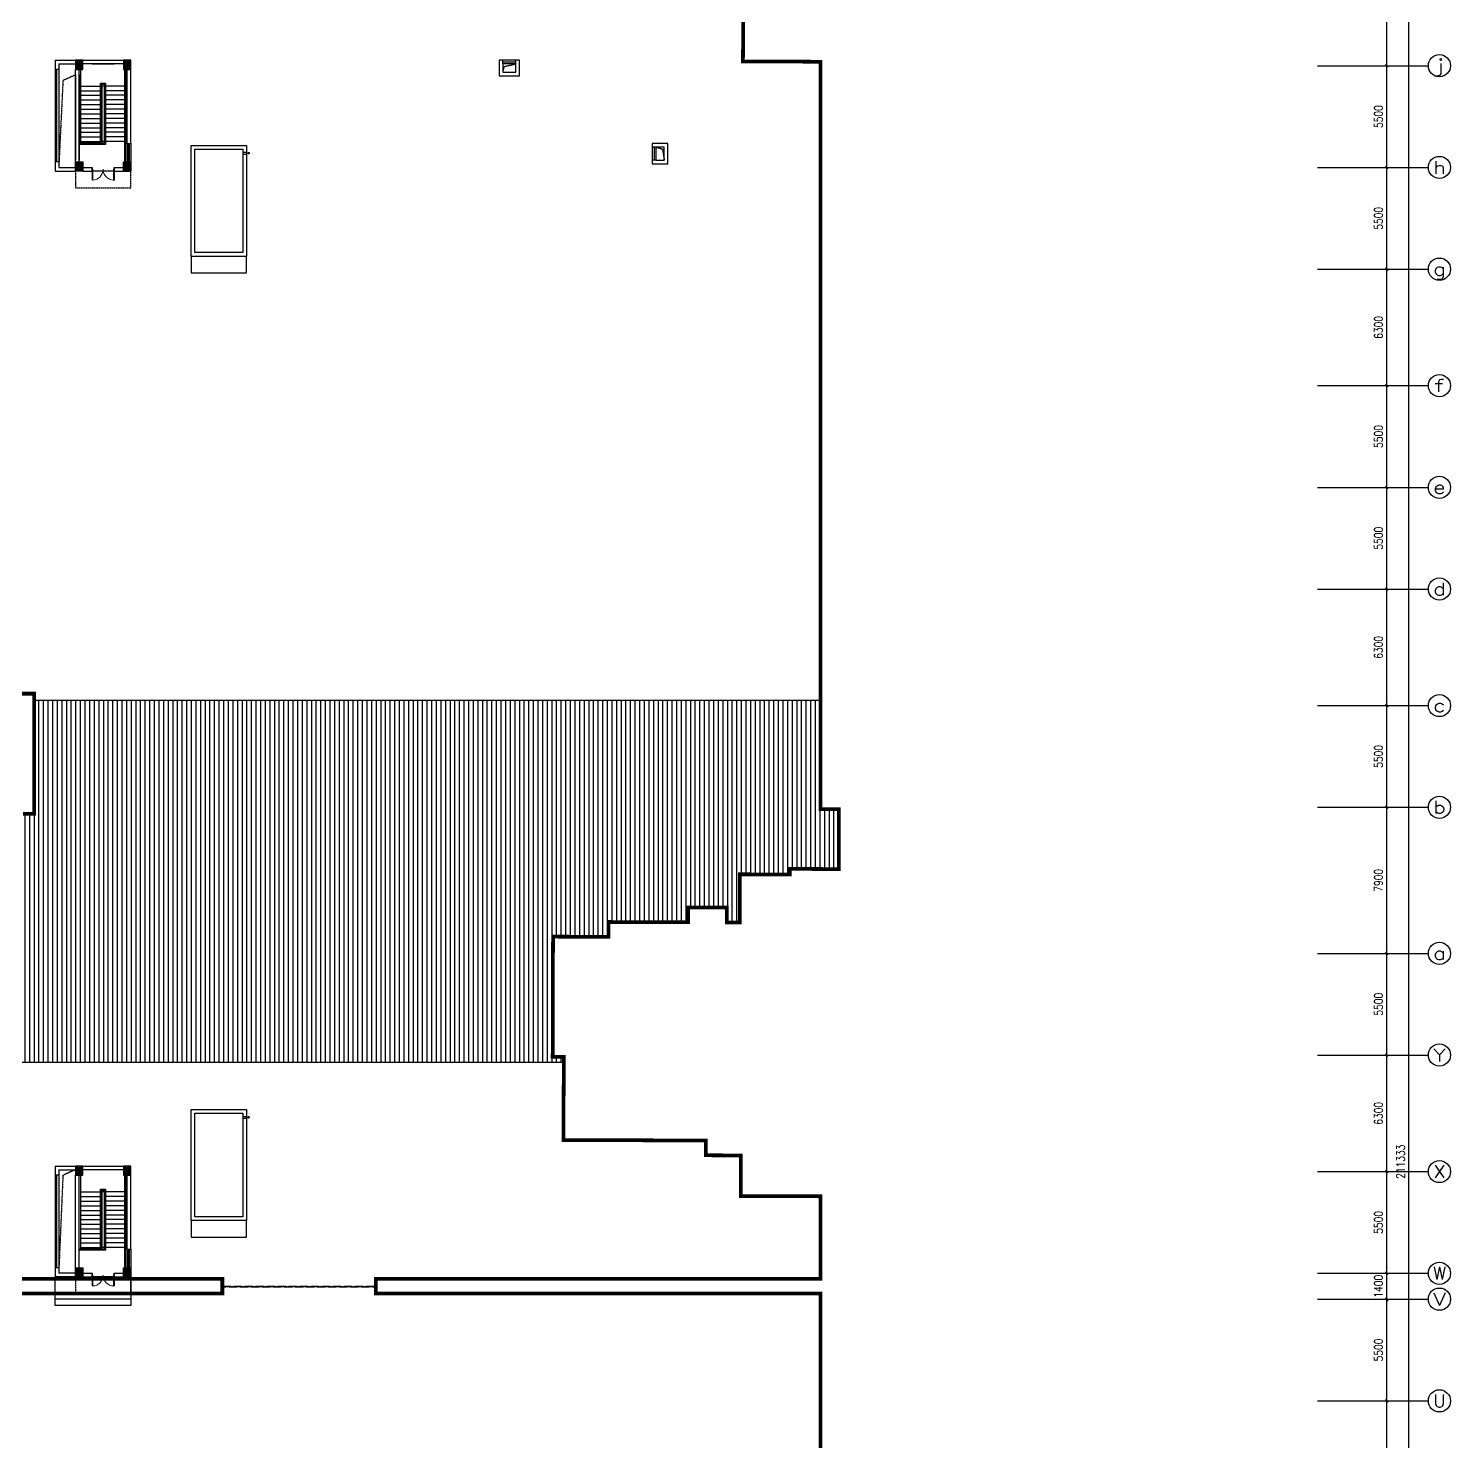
# Model space of a CAD drawing. Extents: x -1348811 to 123514, y -640545 to 749356.
# Drawn here: x -819319 to -742401, y -137059 to -60644 of the extents above; entities that cross this region are included whole.
import ezdxf
from ezdxf.enums import TextEntityAlignment as Align

# ---------------------------------------------------------------- set-up
doc = ezdxf.new("R2010")
doc.units = 0
doc.header["$LTSCALE"] = 10
doc.header["$MEASUREMENT"] = 0
doc.linetypes.add('8.17_for siteplandwg$0$DASH', pattern=[0.35, 0.25, -0.1])
doc.linetypes.add('DASH', pattern=[0.35, 0.25, -0.1])
doc.layers.get('0').update_dxf_attribs({"linetype": 'CONTINUOUS'})
doc.layers.get('Defpoints').update_dxf_attribs({"linetype": 'CONTINUOUS'})
for name, color, linetype in [('A-STAIRS', 9, 'CONTINUOUS'), ('AXIS', 3, 'CONTINUOUS'), ('AXIS_TEXT', 7, 'CONTINUOUS'), ('COLU', 1, 'CONTINUOUS'), ('COLU_HATCH', 252, 'CONTINUOUS'), ('DIM_SYMB', 3, 'CONTINUOUS'), ('PUB_HATCH', 9, 'CONTINUOUS'), ('STAIR', 9, 'CONTINUOUS'), ('STAIRS', 9, 'CONTINUOUS'), ('wall', 8, 'CONTINUOUS'), ('WINDOW', 4, 'CONTINUOUS'), ('屋顶', 230, 'CONTINUOUS'), ('排水设施', 163, 'CONTINUOUS')]:
    doc.layers.add(name, color=color, linetype=linetype)
doc.styles.add('_TCH_AXIS', font='COMPLEX', dxfattribs={"bigfont": 'GBCBIG'})
doc.styles.add('COMPLEX', font='COMPLEX')
doc.styles.add('DIM_FONT', font='SIMPLEX', dxfattribs={"width": 0.8, "bigfont": 'HZTXT'})
doc.dimstyles.new('DIMN150', dxfattribs={"dimscale": 1.5, "dimtxt": 300, "dimasz": 100, "dimexe": 250, "dimexo": 300, "dimgap": 150, "dimtad": 1, "dimdec": 0, "dimzin": 0, "dimdsep": 46, "dimtxsty": 'DIM_FONT', "dimblk": 'ARCHTICK', "dimcen": 0.09, "dimclrt": 7, "dimazin": 2, "dimtfac": 1, "dimtdec": 0, "dimtix": 1, "dimtmove": 2, "dimatfit": 3, "dimfxl": 0, "dimtolj": 1, "dimtzin": 0, "dimarcsym": 0})

# ---------------------------------------------------------------- blocks, each defined once
blk = doc.blocks.new('_ArchTick')
at = {"color": 0, "linetype": 'ByBlock', "const_width": 0.4}
blk.add_lwpolyline([(-0.5, -0.5), (0.5, 0.5)], dxfattribs=at)
blk = doc.blocks.new('*D1586')
at = {"layer": 'AXIS', "color": 0, "lineweight": -2}
for p, q in [((123531, 0), (128406, 0)), ((128031, -211333), (128031, 0)), ((123531, -211333), (128406, -211333))]:
    blk.add_line(p, q, dxfattribs=at)
at = {"layer": 'Defpoints', "color": 0}
for p in [(123081, 0), (128031, 0), (123081, -211333)]:
    blk.add_point(p, dxfattribs=at)
at = {"layer": 'AXIS', "color": 0, "lineweight": -2, "xscale": 150, "yscale": 150, "zscale": 150}
for p, rotation in [((128031, 0), 90), ((128031, -211333), 270)]:
    blk.add_blockref('_ArchTick', p, dxfattribs=dict(at, rotation=rotation))
at = {"layer": 'AXIS', "color": 7, "insert": (127581, -105667), "char_height": 450, "attachment_point": 5, "rotation": 90, "style": 'DIM_FONT'}
blk.add_mtext('\\A1;211333', dxfattribs=at)
blk = doc.blocks.new('*D1604')
at = {"layer": 'AXIS', "color": 0, "lineweight": -2}
for p, q in [((123531, -118600), (127206, -118600)), ((126831, -124900), (126831, -118600)), ((123531, -124900), (127206, -124900))]:
    blk.add_line(p, q, dxfattribs=at)
at = {"layer": 'Defpoints', "color": 0}
for p in [(123081, -118600), (126831, -118600), (123081, -124900)]:
    blk.add_point(p, dxfattribs=at)
at = {"layer": 'AXIS', "color": 0, "lineweight": -2, "xscale": 150, "yscale": 150, "zscale": 150}
for p, rotation in [((126831, -118600), 90), ((126831, -124900), 270)]:
    blk.add_blockref('_ArchTick', p, dxfattribs=dict(at, rotation=rotation))
at = {"layer": 'AXIS', "color": 7, "insert": (126381, -121750), "char_height": 450, "attachment_point": 5, "rotation": 90, "style": 'DIM_FONT'}
blk.add_mtext('\\A1;6300', dxfattribs=at)
blk = doc.blocks.new('*D1605')
at = {"layer": 'AXIS', "color": 0, "lineweight": -2}
for p, q in [((123531, -113100), (127206, -113100)), ((126831, -118600), (126831, -113100)), ((123531, -118600), (127206, -118600))]:
    blk.add_line(p, q, dxfattribs=at)
at = {"layer": 'Defpoints', "color": 0}
for p in [(123081, -113100), (126831, -113100), (123081, -118600)]:
    blk.add_point(p, dxfattribs=at)
at = {"layer": 'AXIS', "color": 0, "lineweight": -2, "xscale": 150, "yscale": 150, "zscale": 150}
for p, rotation in [((126831, -113100), 90), ((126831, -118600), 270)]:
    blk.add_blockref('_ArchTick', p, dxfattribs=dict(at, rotation=rotation))
at = {"layer": 'AXIS', "color": 7, "insert": (126381, -115850), "char_height": 450, "attachment_point": 5, "rotation": 90, "style": 'DIM_FONT'}
blk.add_mtext('\\A1;5500', dxfattribs=at)
blk = doc.blocks.new('*D1606')
at = {"layer": 'AXIS', "color": 0, "lineweight": -2}
for p, q in [((123531, -111700), (127206, -111700)), ((126831, -111700), (126831, -111550)), ((126831, -113100), (126831, -111700)), ((123531, -113100), (127206, -113100)), ((126831, -113100), (126831, -113250))]:
    blk.add_line(p, q, dxfattribs=at)
at = {"layer": 'Defpoints', "color": 0}
for p in [(123081, -111700), (126831, -111700), (123081, -113100)]:
    blk.add_point(p, dxfattribs=at)
at = {"layer": 'AXIS', "color": 0, "lineweight": -2, "xscale": 150, "yscale": 150, "zscale": 150}
for p, rotation in [((126831, -111700), 270), ((126831, -113100), 90)]:
    blk.add_blockref('_ArchTick', p, dxfattribs=dict(at, rotation=rotation))
at = {"layer": 'AXIS', "color": 7, "insert": (126381, -112400), "char_height": 450, "attachment_point": 5, "rotation": 90, "style": 'DIM_FONT'}
blk.add_mtext('\\A1;1400', dxfattribs=at)
blk = doc.blocks.new('*D1607')
at = {"layer": 'AXIS', "color": 0, "lineweight": -2}
for p, q in [((123531, -106200), (127206, -106200)), ((126831, -111700), (126831, -106200)), ((123531, -111700), (127206, -111700))]:
    blk.add_line(p, q, dxfattribs=at)
at = {"layer": 'Defpoints', "color": 0}
for p in [(123081, -106200), (126831, -106200), (123081, -111700)]:
    blk.add_point(p, dxfattribs=at)
at = {"layer": 'AXIS', "color": 0, "lineweight": -2, "xscale": 150, "yscale": 150, "zscale": 150}
for p, rotation in [((126831, -106200), 90), ((126831, -111700), 270)]:
    blk.add_blockref('_ArchTick', p, dxfattribs=dict(at, rotation=rotation))
at = {"layer": 'AXIS', "color": 7, "insert": (126381, -108950), "char_height": 450, "attachment_point": 5, "rotation": 90, "style": 'DIM_FONT'}
blk.add_mtext('\\A1;5500', dxfattribs=at)
blk = doc.blocks.new('*D1608')
at = {"layer": 'AXIS', "color": 0, "lineweight": -2}
for p, q in [((123531, -99900), (127206, -99900)), ((126831, -106200), (126831, -99900)), ((123531, -106200), (127206, -106200))]:
    blk.add_line(p, q, dxfattribs=at)
at = {"layer": 'Defpoints', "color": 0}
for p in [(123081, -99900), (126831, -99900), (123081, -106200)]:
    blk.add_point(p, dxfattribs=at)
at = {"layer": 'AXIS', "color": 0, "lineweight": -2, "xscale": 150, "yscale": 150, "zscale": 150}
for p, rotation in [((126831, -99900), 90), ((126831, -106200), 270)]:
    blk.add_blockref('_ArchTick', p, dxfattribs=dict(at, rotation=rotation))
at = {"layer": 'AXIS', "color": 7, "insert": (126381, -103050), "char_height": 450, "attachment_point": 5, "rotation": 90, "style": 'DIM_FONT'}
blk.add_mtext('\\A1;6300', dxfattribs=at)
blk = doc.blocks.new('*D1609')
at = {"layer": 'AXIS', "color": 0, "lineweight": -2}
for p, q in [((123531, -94400), (127206, -94400)), ((126831, -99900), (126831, -94400)), ((123531, -99900), (127206, -99900))]:
    blk.add_line(p, q, dxfattribs=at)
at = {"layer": 'Defpoints', "color": 0}
for p in [(123081, -94400), (126831, -94400), (123081, -99900)]:
    blk.add_point(p, dxfattribs=at)
at = {"layer": 'AXIS', "color": 0, "lineweight": -2, "xscale": 150, "yscale": 150, "zscale": 150}
for p, rotation in [((126831, -94400), 90), ((126831, -99900), 270)]:
    blk.add_blockref('_ArchTick', p, dxfattribs=dict(at, rotation=rotation))
at = {"layer": 'AXIS', "color": 7, "insert": (126381, -97150), "char_height": 450, "attachment_point": 5, "rotation": 90, "style": 'DIM_FONT'}
blk.add_mtext('\\A1;5500', dxfattribs=at)
blk = doc.blocks.new('*D1610')
at = {"layer": 'AXIS', "color": 0, "lineweight": -2}
for p, q in [((123531, -86500), (127206, -86500)), ((126831, -94400), (126831, -86500)), ((123531, -94400), (127206, -94400))]:
    blk.add_line(p, q, dxfattribs=at)
at = {"layer": 'Defpoints', "color": 0}
for p in [(123081, -86500), (126831, -86500), (123081, -94400)]:
    blk.add_point(p, dxfattribs=at)
at = {"layer": 'AXIS', "color": 0, "lineweight": -2, "xscale": 150, "yscale": 150, "zscale": 150}
for p, rotation in [((126831, -86500), 90), ((126831, -94400), 270)]:
    blk.add_blockref('_ArchTick', p, dxfattribs=dict(at, rotation=rotation))
at = {"layer": 'AXIS', "color": 7, "insert": (126381, -90450), "char_height": 450, "attachment_point": 5, "rotation": 90, "style": 'DIM_FONT'}
blk.add_mtext('\\A1;7900', dxfattribs=at)
blk = doc.blocks.new('*D1611')
at = {"layer": 'AXIS', "color": 0, "lineweight": -2}
for p, q in [((123531, -81000), (127206, -81000)), ((126831, -86500), (126831, -81000)), ((123531, -86500), (127206, -86500))]:
    blk.add_line(p, q, dxfattribs=at)
at = {"layer": 'Defpoints', "color": 0}
for p in [(123081, -81000), (126831, -81000), (123081, -86500)]:
    blk.add_point(p, dxfattribs=at)
at = {"layer": 'AXIS', "color": 0, "lineweight": -2, "xscale": 150, "yscale": 150, "zscale": 150}
for p, rotation in [((126831, -81000), 90), ((126831, -86500), 270)]:
    blk.add_blockref('_ArchTick', p, dxfattribs=dict(at, rotation=rotation))
at = {"layer": 'AXIS', "color": 7, "insert": (126381, -83750), "char_height": 450, "attachment_point": 5, "rotation": 90, "style": 'DIM_FONT'}
blk.add_mtext('\\A1;5500', dxfattribs=at)
blk = doc.blocks.new('*D1612')
at = {"layer": 'AXIS', "color": 0, "lineweight": -2}
for p, q in [((123531, -74700), (127206, -74700)), ((126831, -81000), (126831, -74700)), ((123531, -81000), (127206, -81000))]:
    blk.add_line(p, q, dxfattribs=at)
at = {"layer": 'Defpoints', "color": 0}
for p in [(123081, -74700), (126831, -74700), (123081, -81000)]:
    blk.add_point(p, dxfattribs=at)
at = {"layer": 'AXIS', "color": 0, "lineweight": -2, "xscale": 150, "yscale": 150, "zscale": 150}
for p, rotation in [((126831, -74700), 90), ((126831, -81000), 270)]:
    blk.add_blockref('_ArchTick', p, dxfattribs=dict(at, rotation=rotation))
at = {"layer": 'AXIS', "color": 7, "insert": (126381, -77850), "char_height": 450, "attachment_point": 5, "rotation": 90, "style": 'DIM_FONT'}
blk.add_mtext('\\A1;6300', dxfattribs=at)
blk = doc.blocks.new('*D1613')
at = {"layer": 'AXIS', "color": 0, "lineweight": -2}
for p, q in [((123531, -69200), (127206, -69200)), ((126831, -74700), (126831, -69200)), ((123531, -74700), (127206, -74700))]:
    blk.add_line(p, q, dxfattribs=at)
at = {"layer": 'Defpoints', "color": 0}
for p in [(123081, -69200), (126831, -69200), (123081, -74700)]:
    blk.add_point(p, dxfattribs=at)
at = {"layer": 'AXIS', "color": 0, "lineweight": -2, "xscale": 150, "yscale": 150, "zscale": 150}
for p, rotation in [((126831, -69200), 90), ((126831, -74700), 270)]:
    blk.add_blockref('_ArchTick', p, dxfattribs=dict(at, rotation=rotation))
at = {"layer": 'AXIS', "color": 7, "insert": (126381, -71950), "char_height": 450, "attachment_point": 5, "rotation": 90, "style": 'DIM_FONT'}
blk.add_mtext('\\A1;5500', dxfattribs=at)
blk = doc.blocks.new('*D1614')
at = {"layer": 'AXIS', "color": 0, "lineweight": -2}
for p, q in [((123531, -63700), (127206, -63700)), ((126831, -69200), (126831, -63700)), ((123531, -69200), (127206, -69200))]:
    blk.add_line(p, q, dxfattribs=at)
at = {"layer": 'Defpoints', "color": 0}
for p in [(123081, -63700), (126831, -63700), (123081, -69200)]:
    blk.add_point(p, dxfattribs=at)
at = {"layer": 'AXIS', "color": 0, "lineweight": -2, "xscale": 150, "yscale": 150, "zscale": 150}
for p, rotation in [((126831, -63700), 90), ((126831, -69200), 270)]:
    blk.add_blockref('_ArchTick', p, dxfattribs=dict(at, rotation=rotation))
at = {"layer": 'AXIS', "color": 7, "insert": (126381, -66450), "char_height": 450, "attachment_point": 5, "rotation": 90, "style": 'DIM_FONT'}
blk.add_mtext('\\A1;5500', dxfattribs=at)
blk = doc.blocks.new('*D1615')
at = {"layer": 'AXIS', "color": 0, "lineweight": -2}
for p, q in [((123531, -57400), (127206, -57400)), ((126831, -63700), (126831, -57400)), ((123531, -63700), (127206, -63700))]:
    blk.add_line(p, q, dxfattribs=at)
at = {"layer": 'Defpoints', "color": 0}
for p in [(123081, -57400), (126831, -57400), (123081, -63700)]:
    blk.add_point(p, dxfattribs=at)
at = {"layer": 'AXIS', "color": 0, "lineweight": -2, "xscale": 150, "yscale": 150, "zscale": 150}
for p, rotation in [((126831, -57400), 90), ((126831, -63700), 270)]:
    blk.add_blockref('_ArchTick', p, dxfattribs=dict(at, rotation=rotation))
at = {"layer": 'AXIS', "color": 7, "insert": (126381, -60550), "char_height": 450, "attachment_point": 5, "rotation": 90, "style": 'DIM_FONT'}
blk.add_mtext('\\A1;6300', dxfattribs=at)
blk = doc.blocks.new('*D1616')
at = {"layer": 'AXIS', "color": 0, "lineweight": -2}
for p, q in [((123531, -51900), (127206, -51900)), ((126831, -57400), (126831, -51900)), ((123531, -57400), (127206, -57400))]:
    blk.add_line(p, q, dxfattribs=at)
at = {"layer": 'Defpoints', "color": 0}
for p in [(123081, -51900), (126831, -51900), (123081, -57400)]:
    blk.add_point(p, dxfattribs=at)
at = {"layer": 'AXIS', "color": 0, "lineweight": -2, "xscale": 150, "yscale": 150, "zscale": 150}
for p, rotation in [((126831, -51900), 90), ((126831, -57400), 270)]:
    blk.add_blockref('_ArchTick', p, dxfattribs=dict(at, rotation=rotation))
at = {"layer": 'AXIS', "color": 7, "insert": (126381, -54650), "char_height": 450, "attachment_point": 5, "rotation": 90, "style": 'DIM_FONT'}
blk.add_mtext('\\A1;5500', dxfattribs=at)
blk = doc.blocks.new('*D1617')
at = {"layer": 'AXIS', "color": 0, "lineweight": -2}
for p, q in [((123531, -46400), (127206, -46400)), ((126831, -51900), (126831, -46400)), ((123531, -51900), (127206, -51900))]:
    blk.add_line(p, q, dxfattribs=at)
at = {"layer": 'Defpoints', "color": 0}
for p in [(123081, -46400), (126831, -46400), (123081, -51900)]:
    blk.add_point(p, dxfattribs=at)
at = {"layer": 'AXIS', "color": 0, "lineweight": -2, "xscale": 150, "yscale": 150, "zscale": 150}
for p, rotation in [((126831, -46400), 90), ((126831, -51900), 270)]:
    blk.add_blockref('_ArchTick', p, dxfattribs=dict(at, rotation=rotation))
at = {"layer": 'AXIS', "color": 7, "insert": (126381, -49150), "char_height": 450, "attachment_point": 5, "rotation": 90, "style": 'DIM_FONT'}
blk.add_mtext('\\A1;5500', dxfattribs=at)
blk = doc.blocks.new('*D1618')
at = {"layer": 'AXIS', "color": 0, "lineweight": -2}
for p, q in [((123531, -40100), (127206, -40100)), ((126831, -46400), (126831, -40100)), ((123531, -46400), (127206, -46400))]:
    blk.add_line(p, q, dxfattribs=at)
at = {"layer": 'Defpoints', "color": 0}
for p in [(123081, -40100), (126831, -40100), (123081, -46400)]:
    blk.add_point(p, dxfattribs=at)
at = {"layer": 'AXIS', "color": 0, "lineweight": -2, "xscale": 150, "yscale": 150, "zscale": 150}
for p, rotation in [((126831, -40100), 90), ((126831, -46400), 270)]:
    blk.add_blockref('_ArchTick', p, dxfattribs=dict(at, rotation=rotation))
at = {"layer": 'AXIS', "color": 7, "insert": (126381, -43250), "char_height": 450, "attachment_point": 5, "rotation": 90, "style": 'DIM_FONT'}
blk.add_mtext('\\A1;6300', dxfattribs=at)
blk = doc.blocks.new('_AXISO')
blk.add_circle((0, 0), 0.5)
at = {"layer": 'AXIS_TEXT', "style": 'COMPLEX', "width": 1.041667}
blk.add_attdef('A', text='', height=0.56, dxfattribs=at).set_placement((-0.25, -0.28), (0.25, -0.28), align=Align.FIT)
blk = doc.blocks.new('$DorLib2D$00000002')
for p, q in [((-0.5, 0), (-0.5, 0.4875)), ((-0.475, 0.4875), (-0.5, 0.4875)), ((-0.475, 0), (-0.475, 0.4875)), ((0.475, 0), (0.475, 0.4875)), ((0.475, 0.4875), (0.5, 0.4875)), ((0.5, 0), (0.5, 0.4875)), ((-0.5, 0), (-0.475, 0)), ((0.5, 0), (0.475, 0))]:
    blk.add_line(p, q)
at = {"lineweight": 13}
for centre, start, end in [((-0.4875, 0), 0, 88.530716), ((0.4875, 0), 91.469284, 180)]:
    blk.add_arc(centre, 0.4875, start, end, dxfattribs=at)
blk = doc.blocks.new('lltt')
at = {"layer": 'COLU'}
for points in [[(0, 0), (400, 0), (400, -500), (0, -500)], [(2600, 0), (3000, 0), (3000, -500), (2600, -500)], [(400, -5500), (0, -5500), (0, -6000), (400, -6000)], [(3000, -5500), (2600, -5500), (2600, -6000), (3000, -6000)]]:
    blk.add_lwpolyline(points, close=True, dxfattribs=at)
at = {"layer": 'COLU_HATCH', "const_width": 400}
for points in [[(200, 0), (200, -500)], [(2800, 0), (2800, -500)], [(200, -5500), (200, -6000)], [(2800, -5500), (2800, -6000)]]:
    blk.add_lwpolyline(points, dxfattribs=at)
at = {"layer": 'DIM_SYMB'}
for points in [[(832, -1600, 0, 0, 0), (832, -4300, 80, 0, 0), (832, -4600, 0, 0, 0)], [(2180, -4600, 0, 0, 0), (2180, -1900, 80, 0, 0), (2180, -1600, 0, 0, 0)]]:
    blk.add_lwpolyline(points, format="xyseb", dxfattribs=at)
at = {"layer": 'STAIR'}
for p, q in [((275, -500), (275, -5500)), ((325, -500), (325, -5500)), ((1365, -4755), (1365, -1445)), ((1365, -1445), (2800, -1445)), ((1425, -4695), (1425, -1505)), ((1425, -1505), (2800, -1505)), ((1575, -1505), (1575, -4695)), ((1635, -1505), (1635, -4755)), ((2700, -1505), (2700, -5500)), ((200, -1600), (275, -1600)), ((200, -1850), (275, -1850)), ((200, -2100), (275, -2100)), ((325, -1600), (1365, -1600)), ((325, -1850), (1365, -1850)), ((325, -2100), (1365, -2100)), ((1425, -1600), (1450, -1600)), ((1425, -1600), (1450, -1600)), ((1425, -1850), (1450, -1850)), ((1425, -2100), (1450, -2100)), ((1450, -4600), (1450, -1600)), ((1450, -1600), (1550, -1600)), ((1550, -1600), (1550, -4600)), ((1575, -1600), (1550, -1600)), ((1575, -1600), (1550, -1600)), ((1575, -1850), (1550, -1850)), ((1575, -2100), (1550, -2100)), ((2700, -1600), (1635, -1600)), ((2700, -1850), (1635, -1850)), ((2700, -2100), (1635, -2100)), ((200, -2350), (275, -2350)), ((200, -2600), (275, -2600)), ((200, -2850), (275, -2850)), ((325, -2350), (1365, -2350)), ((325, -2600), (1365, -2600)), ((325, -2850), (1365, -2850)), ((1425, -2350), (1450, -2350)), ((1425, -2850), (1450, -2850)), ((1575, -2350), (1550, -2350)), ((1575, -2600), (1550, -2600)), ((1575, -2850), (1550, -2850)), ((2700, -2350), (1635, -2350)), ((2700, -2600), (1635, -2600)), ((2700, -2850), (1635, -2850)), ((200, -3100), (275, -3100)), ((200, -3350), (275, -3350)), ((200, -3600), (275, -3600)), ((325, -3100), (1365, -3100)), ((325, -3350), (1365, -3350)), ((325, -3600), (1365, -3600)), ((1425, -3100), (1450, -3100)), ((1425, -3350), (1450, -3350)), ((1425, -3600), (1450, -3600)), ((1575, -3100), (1550, -3100)), ((1575, -3350), (1550, -3350)), ((1575, -3600), (1550, -3600)), ((2700, -3100), (1635, -3100)), ((2700, -3350), (1635, -3350)), ((2700, -3600), (1635, -3600)), ((200, -3850), (275, -3850)), ((200, -4100), (275, -4100)), ((200, -4350), (275, -4350)), ((200, -4600), (275, -4600)), ((325, -3850), (1365, -3850)), ((325, -4100), (1365, -4100)), ((325, -4350), (1365, -4350)), ((325, -4600), (1365, -4600)), ((1425, -3850), (1450, -3850)), ((1425, -4100), (1450, -4100)), ((1425, -4350), (1450, -4350)), ((1425, -4600), (1450, -4600)), ((1450, -4600), (1550, -4600)), ((1575, -3850), (1550, -3850)), ((1575, -4100), (1550, -4100)), ((1575, -4350), (1550, -4350)), ((1575, -4600), (1550, -4600)), ((2700, -3850), (1635, -3850)), ((2700, -4100), (1635, -4100)), ((2700, -4350), (1635, -4350)), ((2700, -4600), (1635, -4600)), ((2395, -4350), (2345, -4350)), ((1635, -4755), (1365, -4755)), ((1575, -4695), (1425, -4695))]:
    blk.add_line(p, q, dxfattribs=at)
at = {"layer": 'wall', "linetype": 'ByBlock'}
for p, q in [((900, 0), (0, 0)), ((900, -200), (400, -200)), ((900, -200), (400, -200)), ((900, 0), (900, -200)), ((2600, 0), (2100, 0)), ((2100, 0), (2100, -200)), ((2600, -200), (2100, -200)), ((2600, -200), (2100, -200)), ((2800, -500), (2800, -5500)), ((2800, -500), (2800, -5500)), ((3000, -500), (3000, -5500)), ((3000, -500), (3000, -5500)), ((0, -1500), (0, -6000)), ((200, -1500), (0, -1500)), ((200, -1500), (200, -5500)), ((2600, -6000), (0, -6000)), ((400, -5800), (2600, -5800))]:
    blk.add_line(p, q, dxfattribs=at)
at = {"layer": 'wall'}
for p, q in [((900, -200), (900, 0)), ((2100, -200), (2100, 0))]:
    blk.add_line(p, q, dxfattribs=at)
at = {"layer": 'WINDOW', "linetype": 'ByBlock'}
for p, q in [((0, -1500), (0, -500)), ((70, -500), (70, -1500)), ((130, -500), (130, -1500)), ((200, -1500), (200, -500)), ((900, 0), (2100, 0))]:
    blk.add_line(p, q, dxfattribs=at)
at = {"layer": 'WINDOW', "linetype": 'ByBlock', "xscale": 1200, "yscale": 1200, "zscale": 1200}
blk.add_blockref('$DorLib2D$00000002', (1500, -100), dxfattribs=at)
blk = doc.blocks.new('zzzzz')
at = {"layer": 'AXIS'}
for p, q in [((123080.8, -46400), (129080.8, -46400)), ((123080.8, -51900), (129080.8, -51900)), ((123080.8, -57400), (129080.8, -57400)), ((123080.8, -63700), (129080.8, -63700)), ((123080.8, -69200), (129080.8, -69200)), ((123080.8, -74700), (129080.8, -74700)), ((123080.8, -81000), (129080.8, -81000)), ((123080.8, -86500), (129080.8, -86500)), ((123080.8, -94400), (129080.8, -94400)), ((123080.8, -99900), (129080.8, -99900)), ((123080.8, -106200), (129080.8, -106200)), ((123080.8, -111700), (129080.8, -111700)), ((123080.8, -113100), (129080.8, -113100)), ((123080.8, -118600), (129080.8, -118600))]:
    blk.add_line(p, q, dxfattribs=at)
ref = blk.add_blockref('_AXISO', (129680.8, -46400), dxfattribs=dict(at, xscale=1200, yscale=1200, zscale=1200))
ref.add_attrib('A', 'j', dxfattribs={"layer": 'AXIS_TEXT', "height": 678.8, "style": '_TCH_AXIS', "width": 3.5}).set_placement((129341.4, -46739.4), (130020.2, -46739.4), align=Align.FIT)
ref = blk.add_blockref('_AXISO', (129680.8, -51900), dxfattribs=dict(at, xscale=1200, yscale=1200, zscale=1200))
ref.add_attrib('A', 'h', dxfattribs={"layer": 'AXIS_TEXT', "height": 678.8, "style": '_TCH_AXIS', "width": 1.166667}).set_placement((129341.4, -52239.4), (130020.2, -52239.4), align=Align.FIT)
ref = blk.add_blockref('_AXISO', (129680.8, -57400), dxfattribs=dict(at, xscale=1200, yscale=1200, zscale=1200))
ref.add_attrib('A', 'g', dxfattribs={"layer": 'AXIS_TEXT', "height": 678.8, "style": '_TCH_AXIS', "width": 1.5}).set_placement((129341.4, -57739.4), (130020.2, -57739.4), align=Align.FIT)
ref = blk.add_blockref('_AXISO', (129680.8, -63700), dxfattribs=dict(at, xscale=1200, yscale=1200, zscale=1200))
ref.add_attrib('A', 'f', dxfattribs={"layer": 'AXIS_TEXT', "height": 678.8, "style": '_TCH_AXIS', "width": 2.333333}).set_placement((129341.4, -64039.4), (130020.2, -64039.4), align=Align.FIT)
ref = blk.add_blockref('_AXISO', (129680.8, -69200), dxfattribs=dict(at, xscale=1200, yscale=1200, zscale=1200))
ref.add_attrib('A', 'e', dxfattribs={"layer": 'AXIS_TEXT', "height": 678.8, "style": '_TCH_AXIS', "width": 1.615385}).set_placement((129341.4, -69539.4), (130020.2, -69539.4), align=Align.FIT)
ref = blk.add_blockref('_AXISO', (129680.8, -74700), dxfattribs=dict(at, xscale=1200, yscale=1200, zscale=1200))
ref.add_attrib('A', 'd', dxfattribs={"layer": 'AXIS_TEXT', "height": 678.8, "style": '_TCH_AXIS', "width": 1.3125}).set_placement((129341.4, -75039.4), (130020.2, -75039.4), align=Align.FIT)
ref = blk.add_blockref('_AXISO', (129680.8, -81000), dxfattribs=dict(at, xscale=1200, yscale=1200, zscale=1200))
ref.add_attrib('A', 'c', dxfattribs={"layer": 'AXIS_TEXT', "height": 678.8, "style": '_TCH_AXIS', "width": 1.615385}).set_placement((129341.4, -81339.4), (130020.2, -81339.4), align=Align.FIT)
ref = blk.add_blockref('_AXISO', (129680.8, -86500), dxfattribs=dict(at, xscale=1200, yscale=1200, zscale=1200))
ref.add_attrib('A', 'b', dxfattribs={"layer": 'AXIS_TEXT', "height": 678.8, "style": '_TCH_AXIS', "width": 1.3125}).set_placement((129341.4, -86839.4), (130020.2, -86839.4), align=Align.FIT)
ref = blk.add_blockref('_AXISO', (129680.8, -94400), dxfattribs=dict(at, xscale=1200, yscale=1200, zscale=1200))
ref.add_attrib('A', 'a', dxfattribs={"layer": 'AXIS_TEXT', "height": 678.8, "style": '_TCH_AXIS', "width": 1.4}).set_placement((129341.4, -94739.4), (130020.2, -94739.4), align=Align.FIT)
ref = blk.add_blockref('_AXISO', (129680.8, -99900), dxfattribs=dict(at, xscale=1200, yscale=1200, zscale=1200))
ref.add_attrib('A', 'Y', dxfattribs={"layer": 'AXIS_TEXT', "height": 678.8, "style": '_TCH_AXIS', "width": 1.105263}).set_placement((129341.4, -100239.4), (130020.2, -100239.4), align=Align.FIT)
ref = blk.add_blockref('_AXISO', (129680.8, -106200), dxfattribs=dict(at, xscale=1200, yscale=1200, zscale=1200))
ref.add_attrib('A', 'X', dxfattribs={"layer": 'AXIS_TEXT', "height": 678.8, "style": '_TCH_AXIS', "width": 1.166667}).set_placement((129341.4, -106539.4), (130020.2, -106539.4), align=Align.FIT)
ref = blk.add_blockref('_AXISO', (129680.8, -111700), dxfattribs=dict(at, xscale=1200, yscale=1200, zscale=1200))
ref.add_attrib('A', 'W', dxfattribs={"layer": 'AXIS_TEXT', "height": 678.8, "style": '_TCH_AXIS', "width": 0.954545}).set_placement((129341.4, -112039.4), (130020.2, -112039.4), align=Align.FIT)
ref = blk.add_blockref('_AXISO', (129680.8, -113100), dxfattribs=dict(at, xscale=1200, yscale=1200, zscale=1200))
ref.add_attrib('A', 'V', dxfattribs={"layer": 'AXIS_TEXT', "height": 678.8, "style": '_TCH_AXIS', "width": 1.166667}).set_placement((129341.4, -113439.4), (130020.2, -113439.4), align=Align.FIT)
ref = blk.add_blockref('_AXISO', (129680.8, -118600), dxfattribs=dict(at, xscale=1200, yscale=1200, zscale=1200))
ref.add_attrib('A', 'U', dxfattribs={"layer": 'AXIS_TEXT', "height": 678.8, "style": '_TCH_AXIS', "width": 1.05}).set_placement((129341.4, -118939.4), (130020.2, -118939.4), align=Align.FIT)
for p1, p2, distance, picture, middle in [((123080.8, -211333.4), (123080.8, 0), -4950, '*D1586', (127580.8, -105666.7)), ((123080.8, -46400), (123080.8, -40100), -3750, '*D1618', (126380.8, -43250)), ((123080.8, -51900), (123080.8, -46400), -3750, '*D1617', (126380.8, -49150)), ((123080.8, -57400), (123080.8, -51900), -3750, '*D1616', (126380.8, -54650)), ((123080.8, -63700), (123080.8, -57400), -3750, '*D1615', (126380.8, -60550)), ((123080.8, -69200), (123080.8, -63700), -3750, '*D1614', (126380.8, -66450)), ((123080.8, -74700), (123080.8, -69200), -3750, '*D1613', (126380.8, -71950)), ((123080.8, -81000), (123080.8, -74700), -3750, '*D1612', (126380.8, -77850)), ((123080.8, -86500), (123080.8, -81000), -3750, '*D1611', (126380.8, -83750)), ((123080.8, -94400), (123080.8, -86500), -3750, '*D1610', (126380.8, -90450)), ((123080.8, -99900), (123080.8, -94400), -3750, '*D1609', (126380.8, -97150)), ((123080.8, -106200), (123080.8, -99900), -3750, '*D1608', (126380.8, -103050)), ((123080.8, -111700), (123080.8, -106200), -3750, '*D1607', (126380.8, -108950)), ((123080.8, -113100), (123080.8, -111700), -3750, '*D1606', (126380.8, -112400)), ((123080.8, -118600), (123080.8, -113100), -3750, '*D1605', (126380.8, -115850)), ((123080.8, -124900), (123080.8, -118600), -3750, '*D1604', (126380.8, -121750))]:
    dim = blk.add_aligned_dim(p1=p1, p2=p2, distance=distance, dimstyle='DIMN150', dxfattribs=at)
    dim.commit()
    dim.dimension.update_dxf_attribs({"geometry": picture, "text_midpoint": middle})

msp = doc.modelspace()

# ---------------------------------------------------------------- hatches: boundary and pattern name
at = {"layer": 'PUB_HATCH', "linetype": '8.17_for siteplandwg$0$DASH'}
h = msp.add_hatch(dxfattribs=at)
h.set_pattern_fill('LINE', color=256, scale=1000, angle=90, style=0)
h.set_pattern_definition([(90, (0, 0), (-250, 2e-14), [])])
h.paths.add_polyline_path([(-864431.4, -110615.8), (-857111.3, -110615.8), (-857111.3, -107615.8), (-847811.3, -107615.8), (-847811.3, -103115.8), (-846211.3, -103115.8), (-846211.3, -107615.8), (-838211.3, -107615.8), (-838211.3, -106615.8), (-836911.3, -106615.8), (-836911.3, -110615.8), (-829211.3, -110615.8), (-829211.3, -108465.8), (-827261.3, -108465.8), (-827261.3, -107615.8), (-819611.3, -107615.8), (-819611.3, -103115.8), (-819011.3, -103115.8), (-819011.3, -96959.1), (-776481.4, -96959.1), (-776481.4, -102859.4), (-775481.4, -102859.4), (-775481.4, -106101.3), (-778134.6, -106093.4), (-778135.5, -106393.4), (-780835.5, -106385.3), (-780843.2, -108985.3), (-781543.2, -108983.2), (-781540.8, -108183.2), (-783640.8, -108177), (-783643.2, -108977), (-787943.2, -108964.2), (-787945.6, -109764.2), (-790945.5, -109755.3), (-790964.6, -116159.4), (-790364.9, -116257), (-790365.8, -116559.1), (-864431.4, -116559.1)])

# ---------------------------------------------------------------- linework, layer by layer
at = {"layer": 'A-STAIRS', "linetype": 'DASH'}
for points in [[(-793654.2, -63009.1), (-793580.3, -62697.1), (-792954.2, -62559.1)], [(-785381.4, -67059.1), (-785027.1, -67166.5), (-784931.4, -67759.1)]]:
    msp.add_lwpolyline(points, dxfattribs=at)
at = {"layer": 'DIM_SYMB'}
for points in [[(-809424.1, -68820.7, 0, 0, 0), (-808590.6, -68050.6, 120, 0, 0), (-808260.1, -67745.2, 0, 0, 0)], [(-809424.1, -120961.6, 0, 0, 0), (-808590.6, -120191.5, 120, 0, 0), (-808260.1, -119886.1, 0, 0, 0)]]:
    msp.add_lwpolyline(points, format="xyseb", dxfattribs=at)
at = {"layer": 'STAIR'}
msp.add_line((-816431.4, -96959.1), (-776781.4, -96959.1), dxfattribs=at)
at = {"layer": 'STAIRS', "linetype": 'DASH'}
for points in [[(-816781.4, -63159.4), (-817453.2, -63463.5), (-817681.4, -68159.4)], [(-816781.4, -122359.4), (-817453.2, -122663.5), (-817681.4, -127909.4)]]:
    msp.add_lwpolyline(points, dxfattribs=at)
at = {"layer": 'wall', "linetype": 'ByBlock'}
for p, q in [((-817881.4, -62359.4), (-817881.4, -68359.4)), ((-817881.4, -62359.4), (-816781.4, -62359.4)), ((-817681.4, -62559.4), (-817681.4, -68159.4)), ((-817681.4, -62559.4), (-816781.4, -62559.4)), ((-816781.4, -63159.4), (-816781.4, -67759.4)), ((-816581.4, -63159.4), (-816581.4, -67759.4)), ((-817881.4, -122159.4), (-817881.4, -128159.4)), ((-817881.4, -122159.4), (-816781.4, -122159.4)), ((-817681.4, -122359.4), (-817681.4, -127959.4)), ((-817681.4, -122359.4), (-816781.4, -122359.4)), ((-816781.4, -128159.4), (-817881.4, -128159.4)), ((-816781.4, -127959.4), (-817681.4, -127959.4))]:
    msp.add_line(p, q, dxfattribs=at)
at = {"layer": 'wall'}
for p, q in [((-817881.4, -68359.4), (-816781.4, -68359.4)), ((-817681.4, -68159.4), (-816781.4, -68159.4)), ((-816381.4, -68159.4), (-816431.4, -68159.4)), ((-816381.4, -68359.4), (-816431.4, -68359.4))]:
    msp.add_line(p, q, dxfattribs=at)
at = {"layer": 'wall', "linetype": 'DASH', "ltscale": 5}
for p, q in [((-808831.4, -128659.4), (-800531.4, -128659.4)), ((-800531.4, -128709.4), (-808831.4, -128709.4))]:
    msp.add_line(p, q, dxfattribs=at)
at = {"layer": 'wall', "ltscale": 5, "const_width": 200}
for points in [[(-780663.8, -60226.8), (-780672.3, -62426.7), (-776481.4, -62442.9), (-776481.4, -102859.4), (-775481.4, -102859.4), (-775481.4, -106101.3), (-778134.6, -106093.4), (-778135.5, -106393.4), (-780835.5, -106385.3), (-780843.2, -108985.3), (-781543.2, -108983.2), (-781540.8, -108183.2), (-783640.8, -108177), (-783643.2, -108977), (-787943.2, -108964.2), (-787945.6, -109764.2), (-790945.5, -109755.3), (-790964.9, -116255.2), (-790364.9, -116257), (-790378.3, -120757), (-782678.3, -120779.9), (-782680.7, -121579.9), (-780780.7, -121585.6), (-780787.3, -123785.6), (-776481.4, -123798.4), (-776481.4, -128259.4), (-800531.4, -128259.4), (-800531.4, -129059.4), (-776481.4, -129059.4), (-776481.4, -163859.4)], [(-819611.3, -103115.8), (-819011.3, -103115.8), (-819011.3, -96615.8), (-822011.3, -96615.8)], [(-872881.4, -129059.4), (-808831.4, -129059.4), (-808831.4, -128259.4), (-872881.4, -128259.4)]]:
    msp.add_lwpolyline(points, dxfattribs=at)
at = {"layer": 'wall'}
for points in [[(-792754.2, -63209.1), (-792754.2, -62359.1), (-793854.2, -62359.1), (-793854.2, -63209.1)], [(-792954.2, -63009.1), (-792954.2, -62559.1), (-793654.2, -62559.1), (-793654.2, -63009.1)], [(-785581.4, -67959.1), (-784731.4, -67959.1), (-784731.4, -66859.1), (-785581.4, -66859.1)], [(-785381.4, -67759.1), (-784931.4, -67759.1), (-784931.4, -67059.1), (-785381.4, -67059.1)]]:
    msp.add_lwpolyline(points, close=True, dxfattribs=at)
msp.add_lwpolyline([(-819611.3, -103115.8), (-819011.3, -103115.8), (-819011.3, -96959.1), (-776481.4, -96959.1), (-776481.4, -102859.4), (-775481.4, -102859.4), (-775481.4, -106101.3), (-778134.6, -106093.4), (-778135.5, -106393.4), (-780835.5, -106385.3), (-780843.2, -108985.3), (-781543.2, -108983.2), (-781540.8, -108183.2), (-783640.8, -108177), (-783643.2, -108977), (-787943.2, -108964.2), (-787945.6, -109764.2), (-790945.5, -109755.3), (-790964.6, -116159.4), (-790364.9, -116257), (-790365.8, -116559.1), (-864431.4, -116559.1)], dxfattribs=at)
at = {"layer": 'WINDOW'}
for p, q in [((-817681.4, -62859.4), (-817881.4, -62859.4)), ((-817781.4, -67859.4), (-817781.4, -62859.4)), ((-815881.4, -62559.4), (-814681.4, -62559.4)), ((-793654.2, -62559.1), (-793654.2, -62359.1)), ((-792954.2, -62459.1), (-793654.2, -62459.1)), ((-792954.2, -62559.1), (-792954.2, -62359.1)), ((-785381.4, -67059.1), (-785581.4, -67059.1)), ((-785481.4, -67059.1), (-785481.4, -67759.1)), ((-817681.4, -67859.4), (-817881.4, -67859.4)), ((-785381.4, -67759.1), (-785581.4, -67759.1)), ((-817681.4, -122659.4), (-817881.4, -122659.4)), ((-817781.4, -127659.4), (-817781.4, -122659.4)), ((-817681.4, -127659.4), (-817881.4, -127659.4)), ((-817881.4, -129709.4), (-817881.4, -128159.4)), ((-813781.4, -128159.4), (-813781.4, -129709.4)), ((-813781.4, -129359.4), (-817881.4, -129359.4)), ((-813781.4, -129709.4), (-817881.4, -129709.4))]:
    msp.add_line(p, q, dxfattribs=at)
at = {"layer": '屋顶'}
for points in [[(-810525.3, -66967), (-807525.3, -66967), (-807525.3, -72967), (-810525.3, -72967)], [(-810325.3, -67167), (-807725.3, -67167), (-807725.3, -72767), (-810325.3, -72767)], [(-810525.3, -119107.9), (-807525.3, -119107.9), (-807525.3, -125107.9), (-810525.3, -125107.9)], [(-810325.3, -119307.9), (-807725.3, -119307.9), (-807725.3, -124907.9), (-810325.3, -124907.9)]]:
    msp.add_lwpolyline(points, close=True, dxfattribs=at)
at = {"layer": '屋顶', "linetype": 'DASH'}
for points in [[(-816781.4, -68359.4), (-816781.4, -69259.4), (-813781.4, -69259.4), (-813781.4, -68359.4)], [(-816781.4, -128159.4), (-816781.4, -129059.4), (-813781.4, -129059.4), (-813781.4, -128159.4)]]:
    msp.add_lwpolyline(points, dxfattribs=at)
at = {"layer": '屋顶'}
for points in [[(-810525.3, -72967), (-810525.3, -73867), (-807525.3, -73867), (-807525.3, -72967)], [(-810525.3, -125107.9), (-810525.3, -126007.9), (-807525.3, -126007.9), (-807525.3, -125107.9)]]:
    msp.add_lwpolyline(points, dxfattribs=at)
at = {"layer": '排水设施'}
for p, q in [((-807745.7, -67335), (-807483.4, -67335)), ((-807745.7, -67435), (-807483.4, -67435)), ((-807745.7, -119475.9), (-807483.4, -119475.9)), ((-807745.7, -119575.9), (-807483.4, -119575.9))]:
    msp.add_line(p, q, dxfattribs=at)
for centre in [(-807414.9, -67387.8), (-807414.9, -119528.7)]:
    msp.add_circle(centre, 40, dxfattribs=at)

# ---------------------------------------------------------------- block references
at = {"layer": 'AXIS'}
msp.add_blockref('zzzzz', (-872681.4, -16259.4), dxfattribs=at)
at = {"layer": 'AXIS', "rotation": 180}
for p in [(-813781.4, -68359.4), (-813781.4, -128159.4)]:
    msp.add_blockref('lltt', p, dxfattribs=at)

doc.saveas('drawing.dxf')
